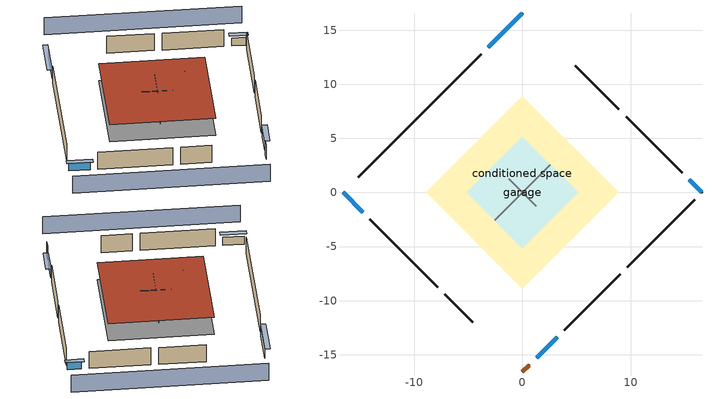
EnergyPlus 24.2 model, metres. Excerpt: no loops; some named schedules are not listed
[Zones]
conditioned space
 floor foundation (Slab2 construction): -8.88,0 0,8.88 8.88,0 0,-8.88 z0
 wall outside (AdiabaticWallConstruction 1): 0,-16.6 0.65,-15.95 z0:2.03
 wall outside (AdiabaticWallConstruction): 0,16.6 -3.17,13.42 / 1.3,-15.29 3.2,-13.39 z0:1.19; 16.6,0 15.41,1.19 z0:1.13; -16.6,0 -14.79,-1.81 z0:1.16
 wall outside (Wall3 construction): -3.83,12.77 -15.17,1.43 z0:2.44
 wall outside (Wall4 construction): 8.92,7.67 4.9,11.7 z0:2.44
 wall outside (Wall7 construction): 9.69,-6.9 15.94,-0.66 z0:2.44
 wall outside (Wall8 construction): -14.13,-2.47 -7.83,-8.76 z0:2.44
 wall to garage (Wall5 construction): -2.59,-2.59 2.59,2.59 z0:2.44
 wall to garage (Wall6 construction): 1.29,-1.29 -1.29,1.29 z0:2.44
 window (WindowConstruction): 0,16.6 -3.17,13.42 z0:1.19
 window (WindowConstruction 1): 16.6,0 15.41,1.19 z0:1.13
 window (WindowConstruction 2): 1.3,-15.29 3.2,-13.39 z0:1.19
 window (WindowConstruction 3): -16.6,0 -14.79,-1.81 z0:1.16
 door (Door): 0,-16.6 0.65,-15.95 z0:2.03
 roof outside (Roof2 construction): 0,8.88 -8.88,0 0,-8.88 8.88,0 z2.44
garage
 floor foundation (Slab1 construction): -5.17,0 0,5.17 5.17,0 0,-5.17 z0
 wall outside (Wall1 construction): 14.75,1.85 9.58,7.02 z0:2.44
 wall outside (Wall2 construction): 3.86,-12.73 9.03,-7.56 z0:2.44
 wall outside (Wall9 construction): -7.17,-9.42 -4.59,-12.01 z0:2.44
 roof outside (Roof1 construction): 0,5.17 -5.17,0 0,-5.17 5.17,0 z2.44
shading: -19.83,-3.23 -3.23,-19.83 / 19.83,3.23 3.23,19.83 z0:2.44; -3.39,13.21 0.22,16.81 -0.22,17.24 -3.82,13.64 z1.49; 15.19,1.4 16.81,-0.22 17.24,0.22 15.62,1.83 z1.43; 3.42,-13.18 1.09,-15.51 1.52,-15.94 3.85,-13.61 z1.49; -14.57,-2.02 -16.81,0.22 -17.24,-0.22 -15,-2.46 z1.46
[Building]
Building 1: Terrain=Suburbs
[Site:Location]
Portland Intl Arpt_OR: Latitude {deg}=45.59; Longitude {deg}=-122.6; Time Zone {hr}=-8; Elevation {m}=33; Keep Site Location Information=Yes
[Site:GroundTemperature:Shallow]
10.2558, 8.96328, 8.85977, 9.47314, 11.9355, 14.3863, 16.5111, 17.8571, 17.9714, 16.8767, 14.8061, 12.4304
[Site:WaterMainsTemperature]
Calculation Method=Schedule; Temperature Schedule=mains temperature schedule
[Material] Roughness=Rough; Thermal Absorptance=0.9
Name | Thickness {m} | Conductivity {W/m-K} | Density {kg/m3} | Specific Heat {J/kg-K} | Solar Absorptance | Visible Absorptance
asphalt or fiberglass shingles | 0.00635 | 0.162714 | 1121.4 | 1465.45 | 0.85 | 0.85
concrete 4.0 in. | 0.1016 | 1.803125 | 2242.8 | 837.4 | 0.7 | 0.7
door material | 0.04445 | 0.0612267 | 512.64 | 1214.23 | 0.7 | 0.7
floor covering | 0.0127 | 0.0450781 | 54.468 | 1339.84 | 0.9 | 0.9
furniture material conditioned space 1; furniture material garage 1 | 0.1524 | 0.115458 | 640.8 | 1214.23 | 0.6 | 0.6
gypsum board | 0.0127 | 0.160291 | 801 | 837.4 | 0.6 | 0.6
osb sheathing 0.5 in. | 0.0127 | 0.115458 | 512.64 | 1214.23 | 0.6 | 0.6
osb sheathing 0.5 in. 1; osb sheathing 0.5 in. 2; osb sheathing 0.5 in. 3 | 0.0127 | 0.115458 | 512.64 | 1214.23 | 0.7 | 0.7
osb sheathing 0.75 in. | 0.01905 | 0.115458 | 512.64 | 1214.23 | 0.7 | 0.7
roof rigid ins | 0.00254769 | 0.029427 | 32.04 | 1214.23 | 0.7 | 0.7
roof rigid ins 1 | 0.103632 | 0.029427 | 32.04 | 1214.23 | 0.7 | 0.7
roof stud and cavity | 0.2032 | 0.161866 | 78.34581 | 1123.46 | 0.7 | 0.7
wall rigid ins | 0.512978 | 0.029427 | 32.04 | 1214.23 | 0.7 | 0.7
wall stud and cavity | 0.1397 | 0.727959 | 139.0536 | 1170.24 | 0.6 | 0.6
wall stud and cavity 1 | 0.1397 | 0.550994 | 139.0536 | 1170.24 | 0.7 | 0.7
wall stud and cavity 2 | 0.1397 | 0.335416 | 139.0536 | 1170.24 | 0.7 | 0.7
wall stud and cavity 3 | 0.0889 | 0.380278 | 52.3479 | 1209.89 | 0.7 | 0.7
wall stud and cavity 4 | 0.0889 | 0.391764 | 83.0341 | 1211.67 | 0.7 | 0.7
wood siding | 0.0254 | 0.102417 | 544.68 | 1172.36 | 0.85 | 0.85
wood siding 1; wood siding 2 | 0.0254 | 0.102417 | 544.68 | 1172.36 | 0.7 | 0.7
[WindowMaterial:SimpleGlazingSystem]
WindowMaterial: U-Factor {W/m2-K}=1.93052; Solar Heat Gain Coefficient=0.49
[Construction]
AdiabaticWallConstruction: wood siding 1, wall rigid ins, wall stud and cavity 3, gypsum board
AdiabaticWallConstruction 1: wood siding 2, wall rigid ins, wall stud and cavity 3, gypsum board
Door: door material
furniture construction conditioned space 1: furniture material conditioned space 1
furniture construction garage 1: furniture material garage 1
PartitionWallConstruction: gypsum board, wall stud and cavity 4, gypsum board
Roof1 construction: asphalt or fiberglass shingles, roof rigid ins, osb sheathing 0.5 in.
Roof2 construction: asphalt or fiberglass shingles, roof rigid ins 1, osb sheathing 0.75 in., roof stud and cavity, gypsum board
Slab1 construction: concrete 4.0 in.
Slab2 construction: concrete 4.0 in., floor covering
Wall1 construction; Wall2 construction; Wall9 construction: wood siding, osb sheathing 0.5 in. 1, wall stud and cavity
Wall3 construction; Wall4 construction; Wall7 construction; Wall8 construction: wood siding, osb sheathing 0.5 in. 1, wall stud and cavity 1, gypsum board
Wall5 construction: osb sheathing 0.5 in. 2, wall stud and cavity 2, gypsum board
Wall6 construction: osb sheathing 0.5 in. 3, wall stud and cavity 2, gypsum board
WindowConstruction; WindowConstruction 1; WindowConstruction 2; WindowConstruction 3: WindowMaterial
[Zone] Multiplier=1; Part of Total Floor Area=Yes
Name | Volume {m3}
conditioned space | 384.656
garage | 130.484
[Space]
Name | Zone | Volume {m3}
conditioned space 1 | conditioned space | 384.656
garage 1 | garage | 130.484
[SurfaceProperty:ExposedFoundationPerimeter] Exposed Perimeter Calculation Method=TotalExposedPerimeter
Name | Total Exposed Perimeter {m}
Slab2 | 45.72
Slab1 | 18.288
[SurfaceProperty:IncidentSolarMultiplier] Incident Solar Multiplier=1; Incident Solar Multiplier Schedule=trans schedule winter=0.85 summer=0.7
Window1; Window2; Window3; Window4
[InternalMass]
Name | Construction | Zone or ZoneList | Space or SpaceList | Surface Area {m2}
furniture mass conditioned space 1 | furniture construction conditioned space 1 | conditioned space | conditioned space 1 | 63.09974
partition wall mass | PartitionWallConstruction | conditioned space | conditioned space 1 | 157.749
furniture mass garage 1 | furniture construction garage 1 | garage | garage 1 | 5.35122
[Lights] Design Level Calculation Method=LightingLevel; Return Air Fraction=0; Fraction Radiant=0.6; Fraction Visible=0.2; Fraction Replaceable=1
Name | Zone or ZoneList or Space or SpaceList | Schedule | Lighting Level {W}
interior lighting | conditioned space 1 | lighting_interior | 216.836
garage lighting | garage 1 | lighting_garage | 7.60179
[People]
occupants: Zone or ZoneList or Space or SpaceList=conditioned space 1; Number of People Schedule=occupants; Number of People Calculation Method=People; Number of People=4; Fraction Radiant=0.314171; Sensible Heat Fraction=0.56303; Activity Level Schedule=occupants activity schedule; Carbon Dioxide Generation Rate {m3/s-W}=0; Enable ASHRAE 55 Comfort Warnings=No; Mean Radiant Temperature Calculation Type=EnclosureAveraged
[ElectricEquipment] Design Level Calculation Method=EquipmentLevel
Name | Zone or ZoneList or Space or SpaceList | Schedule | Design Level {W} | Fraction Latent | Fraction Radiant | Fraction Lost
clothes dryer | conditioned space 1 | clothes_dryer | 258.903 | 0.015 | 0.081 | 0.85
clothes washer | conditioned space 1 | clothes_washer | 219.357 | 0.03 | 0.162 | 0.7
cooking range | conditioned space 1 | cooking_range | 68.1507 | 0.16 | 0.384 | 0.2
dishwasher | conditioned space 1 | dishwasher | 305.002 | 0.3 | 0.18 | 0.4
fridge | conditioned space 1 | fridge schedule | 43.7215 | 0 | 0.6 | 0
mech vent bath fan 0 | conditioned space 1 | mech vent bath fan 0 schedule | 30 | 0 | 0 | 1
mech vent house fan | conditioned space 1 | mech vent house fan schedule | 0 | 0 | 0 | 1
mech vent house fan cfis | conditioned space 1 | mech vent house fan cfis schedule | 0 | 0 | 0 | 0
mech vent range fan 0 | conditioned space 1 | mech vent range fan 0 schedule | 30 | 0 | 0 | 1
misc plug loads | conditioned space 1 | plug_loads_other | 400.136 | 0.021 | 0.558 | 0.049
misc tv | conditioned space 1 | plug_loads_tv | 485.47 | 0 | 0.6 | 0
misc well pump | conditioned space 1 | misc well pump schedule | 115.527 | 0 | 0 | 1
whole house fan | conditioned space 1 | Always On Discrete | 0 | 0 | 0 | 1
freezer | garage 1 | freezer schedule | 194.914 | 0 | 0.6 | 0
[OtherEquipment] Design Level Calculation Method=EquipmentLevel
Name | Fuel Type | Zone or ZoneList or Space or SpaceList | Schedule | Design Level {W} | Fraction Latent | Fraction Radiant | Fraction Lost
clothes dryer 1 | Propane | conditioned space 1 | clothes_dryer | 3439.56 | 0.015 | 0.081 | 0.85
cooking range 1 | NaturalGas | conditioned space 1 | cooking_range | 1997.3 | 0.16 | 0.384 | 0.2
general water use latent | None | conditioned space 1 | general water use schedule | 81.0615 | 1 | 0 | 0
general water use sensible | None | conditioned space 1 | general water use schedule | -79.8895 | 0 | 0.6 | 0
mech vent house fan latent load | None | conditioned space 1 | Always On Discrete | 0 | 1 | 0 | 0
mech vent house fan sensible load | None | conditioned space 1 | Always On Discrete | 0 | 0 | 0 | 0
misc grill | NaturalGas | conditioned space 1 | misc grill schedule | 475.859 | 0 | 0 | 1
water heater energy adjustment1 | Electricity | garage 1 | Always On Discrete | 0.01 | 0 | 0 | 1
water heater lat | None | garage 1 | Always On Discrete | 0 | 1 | 0 | 0
water heater sens | None | garage 1 | Always On Discrete | 0 | 0 | 0 | 0
[ZoneInfiltration:DesignFlowRate] Zone or ZoneList or Space or SpaceList=conditioned space 1; Schedule=Always On Discrete; Design Flow Rate Calculation Method=Flow/Zone; Design Flow Rate {m3/s}=0
infil flow; natural vent flow; whole house fan flow
[ZoneInfiltration:EffectiveLeakageArea]
infil garage 1: Zone or Space=garage 1; Schedule=Always On Discrete; Effective Air Leakage Area {cm2}=543.674; Stack Coefficient=0.000129147; Wind Coefficient=4.38083e-05
[WaterUse:Equipment]
dishwasher: Peak Flow Rate {m3/s}=4.36957e-06; Flow Rate Fraction Schedule=hot_water_dishwasher
[Foundation:Kiva] Wall Height Above Grade {m}=0.1016; Wall Depth Below Slab {m}=0.2032
Name | Initial Indoor Air Temperature {C}
Foundation Kiva 1 | 13.4258
Foundation Kiva 2 | 16.6667
[Foundation:Kiva:Settings]
Soil Conductivity {W/m-K}=2.9427; Soil Density {kg/m3}=1842.3; Soil Specific Heat {J/kg-K}=418.7; Ground Solar Absorptivity=0.9; Ground Thermal Absorptivity=0.9; Ground Surface Roughness {m}=0.03; Far-Field Width {m}=40; Deep-Ground Boundary Condition=ZeroFlux; Deep-Ground Depth {m}=40; Minimum Cell Dimension {m}=0.2; Maximum Cell Growth Coefficient=3; Simulation Timestep=Timestep
[Exterior:Lights]
exterior lighting: Schedule=exterior lighting schedule; Design Level {W}=7.09205
[EnergyManagementSystem:GlobalVariable]
infil_program_Qfan
infil_program_Qinf
natural_vent_program_Qnv
natural_vent_program_Qwhf
[EnergyManagementSystem:Sensor]
Name | Output:Variable or Output:Meter Index Key | Output:Variable or Output:Meter
airflow_gain | infil flow | Infiltration Sensible Heat Gain Energy
airflow_gain_1 | natural vent flow | Infiltration Sensible Heat Gain Energy
airflow_gain_2 | whole house fan flow | Infiltration Sensible Heat Gain Energy
airflow_loss | infil flow | Infiltration Sensible Heat Loss Energy
airflow_loss_1 | natural vent flow | Infiltration Sensible Heat Loss Energy
airflow_loss_2 | whole house fan flow | Infiltration Sensible Heat Loss Energy
clg_load_cond |  | Cooling:EnergyTransfer:Zone:CONDITIONED SPACE
clg_sp_s; clg_sp_s_1 | cooling setpoint | Schedule Value
clothes_dryer_exhaust_0_sch_s | clothes_dryer | Schedule Value
cool_season | cooling season schedule | Schedule Value
htg_load_cond |  | Heating:EnergyTransfer:Zone:CONDITIONED SPACE
htg_sp_s; htg_sp_s_1 | heating setpoint | Schedule Value
ig_ee_conv | clothes dryer | Electric Equipment Convective Heating Energy
ig_ee_conv_2 | cooking range | Electric Equipment Convective Heating Energy
ig_ee_conv_3 | dishwasher | Electric Equipment Convective Heating Energy
ig_ee_conv_4 | fridge | Electric Equipment Convective Heating Energy
ig_ee_conv_5 | misc plug loads | Electric Equipment Convective Heating Energy
ig_ee_conv_6 | misc tv | Electric Equipment Convective Heating Energy
ig_ee_conv_7 | misc well pump | Electric Equipment Convective Heating Energy
ig_ee_conv_8 | whole house fan | Electric Equipment Convective Heating Energy
ig_ee_rad | clothes dryer | Electric Equipment Radiant Heating Energy
ig_ee_rad_2 | cooking range | Electric Equipment Radiant Heating Energy
ig_ee_rad_3 | dishwasher | Electric Equipment Radiant Heating Energy
ig_ee_rad_4 | fridge | Electric Equipment Radiant Heating Energy
ig_ee_rad_5 | misc plug loads | Electric Equipment Radiant Heating Energy
ig_ee_rad_6 | misc tv | Electric Equipment Radiant Heating Energy
ig_ee_rad_7 | misc well pump | Electric Equipment Radiant Heating Energy
ig_ee_rad_8 | whole house fan | Electric Equipment Radiant Heating Energy
ig_lgt_conv | interior lighting | Lights Convective Heating Energy
ig_lgt_rad | interior lighting | Lights Radiant Heating Energy
ig_lgt_vis | interior lighting | Lights Visible Radiation Heating Energy
ig_oe_conv | clothes dryer 1 | Other Equipment Convective Heating Energy
ig_oe_conv_1 | cooking range 1 | Other Equipment Convective Heating Energy
ig_oe_conv_2 | general water use latent | Other Equipment Convective Heating Energy
ig_oe_conv_3 | general water use sensible | Other Equipment Convective Heating Energy
ig_oe_conv_4 | misc grill | Other Equipment Convective Heating Energy
ig_oe_rad | clothes dryer 1 | Other Equipment Radiant Heating Energy
ig_oe_rad_1 | cooking range 1 | Other Equipment Radiant Heating Energy
ig_oe_rad_2 | general water use latent | Other Equipment Radiant Heating Energy
ig_oe_rad_3 | general water use sensible | Other Equipment Radiant Heating Energy
ig_oe_rad_4 | misc grill | Other Equipment Radiant Heating Energy
ig_ppl_conv | occupants | People Convective Heating Energy
ig_ppl_rad | occupants | People Radiant Heating Energy
im_conv | furniture mass conditioned space 1 | Surface Inside Face Convection Heat Gain Energy
im_conv_1 | partition wall mass | Surface Inside Face Convection Heat Gain Energy
im_ig | furniture mass conditioned space 1 | Surface Inside Face Internal Gains Radiation Heat Gain Energy
im_ig_1 | partition wall mass | Surface Inside Face Internal Gains Radiation Heat Gain Energy
im_lgt | furniture mass conditioned space 1 | Surface Inside Face Lights Radiation Heat Gain Energy
im_lgt_1 | partition wall mass | Surface Inside Face Lights Radiation Heat Gain Energy
im_sol | furniture mass conditioned space 1 | Surface Inside Face Solar Radiation Heat Gain Energy
im_sol_1 | partition wall mass | Surface Inside Face Solar Radiation Heat Gain Energy
im_surf | furniture mass conditioned space 1 | Surface Inside Face Net Surface Thermal Radiation Heat Gain Energy
im_surf_1 | partition wall mass | Surface Inside Face Net Surface Thermal Radiation Heat Gain Energy
mech_vent_bath_fan_0_sch_s | mech vent bath fan 0 schedule | Schedule Value
mech_vent_range_fan_0_sch_s | mech vent range fan 0 schedule | Schedule Value
mv_conv | mech vent bath fan 0 | Electric Equipment Convective Heating Energy
mv_conv_1 | mech vent house fan | Electric Equipment Convective Heating Energy
mv_conv_2 | mech vent house fan cfis | Electric Equipment Convective Heating Energy
mv_conv_3 | mech vent range fan 0 | Electric Equipment Convective Heating Energy
mv_conv_4 | mech vent house fan latent load | Other Equipment Convective Heating Energy
mv_conv_5 | mech vent house fan sensible load | Other Equipment Convective Heating Energy
mv_rad | mech vent bath fan 0 | Electric Equipment Radiant Heating Energy
mv_rad_1 | mech vent house fan | Electric Equipment Radiant Heating Energy
mv_rad_2 | mech vent house fan cfis | Electric Equipment Radiant Heating Energy
mv_rad_3 | mech vent range fan 0 | Electric Equipment Radiant Heating Energy
mv_rad_4 | mech vent house fan latent load | Other Equipment Radiant Heating Energy
mv_rad_5 | mech vent house fan sensible load | Other Equipment Radiant Heating Energy
natural_vent_s | natural vent schedule | Schedule Value
out_pb_s |  | Site Outdoor Air Barometric Pressure
out_wt_s |  | Site Outdoor Air Humidity Ratio
site_vw_s |  | Site Wind Speed
ss_back_out | Window1 | Surface Window Shortwave from Zone Back Out Window Heat Transfer Rate
ss_back_out_1 | Window2 | Surface Window Shortwave from Zone Back Out Window Heat Transfer Rate
ss_back_out_2 | Window3 | Surface Window Shortwave from Zone Back Out Window Heat Transfer Rate
ss_back_out_3 | Window4 | Surface Window Shortwave from Zone Back Out Window Heat Transfer Rate
ss_conv | Door1 | Surface Inside Face Convection Heat Gain Energy
ss_conv_1 | Window1 | Surface Inside Face Convection Heat Gain Energy
ss_conv_2 | Window2 | Surface Inside Face Convection Heat Gain Energy
ss_conv_3 | Window3 | Surface Inside Face Convection Heat Gain Energy
ss_conv_4 | Window4 | Surface Inside Face Convection Heat Gain Energy
ss_ig | Door1 | Surface Inside Face Internal Gains Radiation Heat Gain Energy
ss_ig_1 | Window1 | Surface Inside Face Internal Gains Radiation Heat Gain Energy
ss_ig_2 | Window2 | Surface Inside Face Internal Gains Radiation Heat Gain Energy
ss_ig_3 | Window3 | Surface Inside Face Internal Gains Radiation Heat Gain Energy
ss_ig_4 | Window4 | Surface Inside Face Internal Gains Radiation Heat Gain Energy
ss_lgt | Door1 | Surface Inside Face Lights Radiation Heat Gain Energy
ss_sol | Door1 | Surface Inside Face Solar Radiation Heat Gain Energy
ss_surf | Door1 | Surface Inside Face Net Surface Thermal Radiation Heat Gain Energy
ss_surf_1 | Window1 | Surface Inside Face Net Surface Thermal Radiation Heat Gain Energy
ss_surf_2 | Window2 | Surface Inside Face Net Surface Thermal Radiation Heat Gain Energy
ss_surf_3 | Window3 | Surface Inside Face Net Surface Thermal Radiation Heat Gain Energy
ss_surf_4 | Window4 | Surface Inside Face Net Surface Thermal Radiation Heat Gain Energy
ss_trans_in | Window1 | Surface Window Transmitted Solar Radiation Rate
ss_trans_in_1 | Window2 | Surface Window Transmitted Solar Radiation Rate
ss_trans_in_2 | Window3 | Surface Window Transmitted Solar Radiation Rate
ss_trans_in_3 | Window4 | Surface Window Transmitted Solar Radiation Rate
ss_trans_out | Window1 | Surface Inside Face Initial Transmitted Diffuse Transmitted Out Window Solar Radiation Rate
ss_trans_out_1 | Window2 | Surface Inside Face Initial Transmitted Diffuse Transmitted Out Window Solar Radiation Rate
ss_trans_out_2 | Window3 | Surface Inside Face Initial Transmitted Diffuse Transmitted Out Window Solar Radiation Rate
ss_trans_out_3 | Window4 | Surface Inside Face Initial Transmitted Diffuse Transmitted Out Window Solar Radiation Rate
s_conv | Roof2 | Surface Inside Face Convection Heat Gain Energy
s_conv_1 | Slab2 | Surface Inside Face Convection Heat Gain Energy
s_conv_2 | Wall3 | Surface Inside Face Convection Heat Gain Energy
s_conv_3 | Wall4 | Surface Inside Face Convection Heat Gain Energy
s_conv_4 | Wall5 | Surface Inside Face Convection Heat Gain Energy
s_conv_5 | Wall6 | Surface Inside Face Convection Heat Gain Energy
s_conv_6 | Wall7 | Surface Inside Face Convection Heat Gain Energy
s_conv_7 | Wall8 | Surface Inside Face Convection Heat Gain Energy
s_ig | Roof2 | Surface Inside Face Internal Gains Radiation Heat Gain Energy
s_ig_1 | Slab2 | Surface Inside Face Internal Gains Radiation Heat Gain Energy
s_ig_2 | Wall3 | Surface Inside Face Internal Gains Radiation Heat Gain Energy
s_ig_3 | Wall4 | Surface Inside Face Internal Gains Radiation Heat Gain Energy
s_ig_4 | Wall5 | Surface Inside Face Internal Gains Radiation Heat Gain Energy
s_ig_5 | Wall6 | Surface Inside Face Internal Gains Radiation Heat Gain Energy
s_ig_6 | Wall7 | Surface Inside Face Internal Gains Radiation Heat Gain Energy
s_ig_7 | Wall8 | Surface Inside Face Internal Gains Radiation Heat Gain Energy
s_lgt | Roof2 | Surface Inside Face Lights Radiation Heat Gain Energy
s_lgt_1 | Slab2 | Surface Inside Face Lights Radiation Heat Gain Energy
s_lgt_2 | Wall3 | Surface Inside Face Lights Radiation Heat Gain Energy
s_lgt_3 | Wall4 | Surface Inside Face Lights Radiation Heat Gain Energy
s_lgt_4 | Wall5 | Surface Inside Face Lights Radiation Heat Gain Energy
s_lgt_5 | Wall6 | Surface Inside Face Lights Radiation Heat Gain Energy
s_lgt_6 | Wall7 | Surface Inside Face Lights Radiation Heat Gain Energy
s_lgt_7 | Wall8 | Surface Inside Face Lights Radiation Heat Gain Energy
s_sol | Roof2 | Surface Inside Face Solar Radiation Heat Gain Energy
s_sol_1 | Slab2 | Surface Inside Face Solar Radiation Heat Gain Energy
s_sol_2 | Wall3 | Surface Inside Face Solar Radiation Heat Gain Energy
s_sol_3 | Wall4 | Surface Inside Face Solar Radiation Heat Gain Energy
s_sol_4 | Wall5 | Surface Inside Face Solar Radiation Heat Gain Energy
s_sol_5 | Wall6 | Surface Inside Face Solar Radiation Heat Gain Energy
s_sol_6 | Wall7 | Surface Inside Face Solar Radiation Heat Gain Energy
s_sol_7 | Wall8 | Surface Inside Face Solar Radiation Heat Gain Energy
s_surf | Roof2 | Surface Inside Face Net Surface Thermal Radiation Heat Gain Energy
s_surf_1 | Slab2 | Surface Inside Face Net Surface Thermal Radiation Heat Gain Energy
s_surf_2 | Wall3 | Surface Inside Face Net Surface Thermal Radiation Heat Gain Energy
s_surf_3 | Wall4 | Surface Inside Face Net Surface Thermal Radiation Heat Gain Energy
s_surf_4 | Wall5 | Surface Inside Face Net Surface Thermal Radiation Heat Gain Energy
s_surf_5 | Wall6 | Surface Inside Face Net Surface Thermal Radiation Heat Gain Energy
s_surf_6 | Wall7 | Surface Inside Face Net Surface Thermal Radiation Heat Gain Energy
s_surf_7 | Wall8 | Surface Inside Face Net Surface Thermal Radiation Heat Gain Energy
water_heater_amb_rh | garage | Zone Air Relative Humidity
water_heater_amb_temp | garage | Zone Mean Air Temperature
water_heater_T_set | water heater setpoint | Schedule Value
[EnergyManagementSystem:Actuator]
Name | Actuated Component Unique | Actuated Component Type | Actuated Component Control Type
fridge_schedule_act | fridge schedule | Schedule:Constant | Schedule Value
infil_flow_act | infil flow | Zone Infiltration | Air Exchange Flow Rate
mech_vent_house_fan_cfis_act | mech vent house fan cfis | ElectricEquipment | Electricity Rate
mech_vent_house_fan_latent_load_act | mech vent house fan latent load | OtherEquipment | Power Level
mech_vent_house_fan_sensible_load_act | mech vent house fan sensible load | OtherEquipment | Power Level
natural_vent_flow_act | natural vent flow | Zone Infiltration | Air Exchange Flow Rate
water_heater_HPWHSchedOverride | water heater setpoint | Schedule:Constant | Schedule Value
water_heater_hpwh_ec_adj_act | water heater energy adjustment1 | OtherEquipment | Power Level
water_heater_lat_act | water heater lat | OtherEquipment | Power Level
water_heater_LESchedOverride | water heater BottomElementSetpoint | Schedule:Constant | Schedule Value
water_heater_sens_act | water heater sens | OtherEquipment | Power Level
water_heater_UESchedOverride | water heater TopElementSetpoint | Schedule:Constant | Schedule Value
whole_house_fan_act | whole house fan | ElectricEquipment | Electricity Rate
whole_house_fan_flow_act | whole house fan flow | Zone Infiltration | Air Exchange Flow Rate
